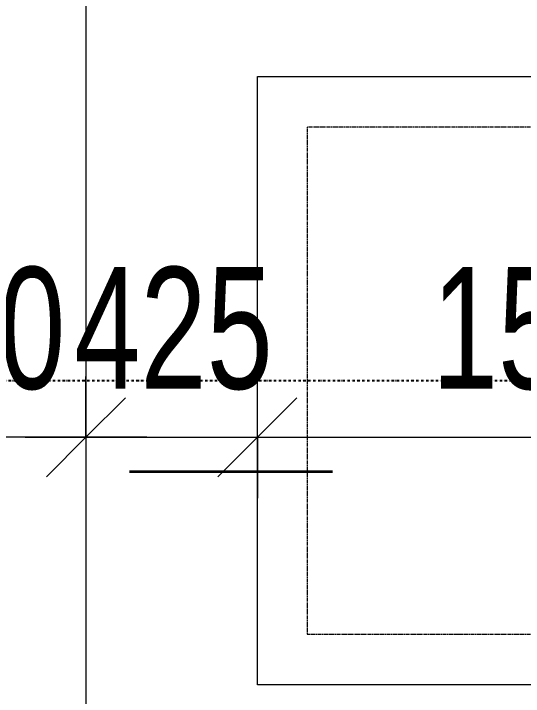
# Model space of a CAD drawing. Header units: millimetres. Extents: x 175047 to 362619, y -19363 to 158900.
# Drawn here: x 198410 to 199666, y 152312 to 153995 of the extents above; entities that cross this region are included whole.
import ezdxf

# ---------------------------------------------------------------- set-up
doc = ezdxf.new("R2010")
doc.units = ezdxf.units.MM
doc.linetypes.add('1_Čerchovaná 6_0mm', pattern=[12, 6, -3, 0, -3])
doc.linetypes.add('3_Čárkovaná 1_0mm', pattern=[2, 1, -1])
for name, color, linetype, lineweight in [('A-ANNO-DIMS', 7, 'Continuous', 9), ('A-ANNO-DIMS-150', 7, 'Continuous', 9), ('A-DETL-1', 7, 'Continuous', 35), ('C-TOPO', 7, 'Continuous', 9), ('S-FNDN-1', 7, '3_Čárkovaná 1_0mm', 9)]:
    doc.layers.add(name, color=color, linetype=linetype, lineweight=lineweight)
doc.layers.add('S-GRID-1', color=8, linetype='1_Čerchovaná 6_0mm', lineweight=25, true_color=0x808080)
doc.styles.add('Arial', font='arial.ttf', dxfattribs={"width": 0.7, "height": 300})
doc.dimstyles.new('Vnitřní_-_průhledné_1', dxfattribs={"dimscale": 304.8, "dimtxt": 306.07782, "dimasz": 0.639764, "dimexe": 0.492126, "dimexo": 0.0625, "dimgap": 0.098425, "dimtad": 1, "dimdec": 0, "dimrnd": 5, "dimzin": 0, "dimdsep": 46, "dimtxsty": 'Arial', "dimblk1": 'OBLIQUE', "dimblk2": 'OBLIQUE', "dimsah": 1, "dimcen": 0.09, "dimdle": 0.492126, "dimazin": 0, "dimtfac": 1, "dimtdec": 4, "dimtix": 1, "dimtmove": 0, "dimatfit": 3, "dimfxl": 0.492126, "dimfxlon": 1, "dimtvp": 1, "dimtolj": 1, "dimtzin": 0, "dimarcsym": 2})

# ---------------------------------------------------------------- blocks, each defined once
blk = doc.blocks.new('DIMBLOCK56-VÝKOP')
at = {"layer": 'A-ANNO-DIMS-150'}
for p, q in [((197988.2, 152950.9), (197988.2, 153100.9)), ((198588.2, 152950.9), (198588.2, 153100.9)), ((198738.2, 152950.9), (197988.2, 152950.9)), ((197988.2, 152950.9), (197988.2, 152800.9)), ((198588.2, 152950.9), (198588.2, 152800.9))]:
    blk.add_line(p, q, dxfattribs=at)
at = {"layer": 'A-ANNO-DIMS-150', "lineweight": 18}
for p, q in [((197988.2, 152950.9), (198085.7, 153048.4)), ((198588.2, 152950.9), (198685.7, 153048.4)), ((197988.2, 152950.9), (197890.7, 152853.4)), ((198588.2, 152950.9), (198490.7, 152853.4))]:
    blk.add_line(p, q, dxfattribs=at)
at = {"layer": 'A-ANNO-DIMS-150', "color": 0, "insert": (198048, 153370.3), "char_height": 300, "width": 576.368, "attachment_point": 1, "line_spacing_factor": 0.941778, "style": 'Arial'}
blk.add_mtext('600', dxfattribs=at)
blk = doc.blocks.new('_Oblique')
at = {"color": 0, "linetype": 'ByBlock', "lineweight": -2}
blk.add_line((-0.5, -0.5), (0.5, 0.5), dxfattribs=at)
blk = doc.blocks.new('DIMBLOCK58-VÝKOP')
at = {"layer": 'A-ANNO-DIMS-150'}
for p, q in [((198588.2, 152950.9), (198588.2, 153100.9)), ((199010.7, 152950.9), (199010.7, 153100.9)), ((198438.2, 152950.9), (199010.7, 152950.9)), ((198588.2, 152950.9), (198588.2, 152800.9)), ((199010.7, 152950.9), (199010.7, 152800.9))]:
    blk.add_line(p, q, dxfattribs=at)
at = {"layer": 'A-ANNO-DIMS-150', "lineweight": 18}
for p, q in [((198588.2, 152950.9), (198685.7, 153048.4)), ((199010.7, 152950.9), (199108.2, 153048.4)), ((198588.2, 152950.9), (198490.7, 152853.4)), ((199010.7, 152950.9), (198913.2, 152853.4))]:
    blk.add_line(p, q, dxfattribs=at)
at = {"layer": 'A-ANNO-DIMS-150', "color": 0, "insert": (198559.3, 153370.3), "char_height": 300, "width": 576.368, "attachment_point": 1, "line_spacing_factor": 0.941778, "style": 'Arial'}
blk.add_mtext('425', dxfattribs=at)
blk = doc.blocks.new('DIMBLOCK59-VÝKOP')
at = {"layer": 'A-ANNO-DIMS-150'}
for p, q in [((199010.7, 152950.9), (199010.7, 153100.9)), ((200510.7, 152950.9), (200510.7, 153100.9)), ((199010.7, 152950.9), (200510.7, 152950.9)), ((199010.7, 152950.9), (199010.7, 152800.9)), ((200510.7, 152950.9), (200510.7, 152800.9))]:
    blk.add_line(p, q, dxfattribs=at)
at = {"layer": 'A-ANNO-DIMS-150', "lineweight": 18}
for p, q in [((199010.7, 152950.9), (199108.2, 153048.4)), ((200510.7, 152950.9), (200608.2, 153048.4)), ((199010.7, 152950.9), (198913.2, 152853.4)), ((200510.7, 152950.9), (200413.2, 152853.4))]:
    blk.add_line(p, q, dxfattribs=at)
at = {"layer": 'A-ANNO-DIMS-150', "color": 0, "insert": (199440.5, 153370.3), "char_height": 300, "width": 768.491, "attachment_point": 1, "line_spacing_factor": 0.941778, "style": 'Arial'}
blk.add_mtext('1500', dxfattribs=at)

msp = doc.modelspace()

# ---------------------------------------------------------------- linework, layer by layer
at = {"layer": 'A-DETL-1'}
msp.add_line((199195.9, 152865.4), (198695.8, 152865.4), dxfattribs=at)
at = {"layer": 'C-TOPO'}
for p, q in [((198588.2, 154411.8), (198588.2, 151490.4)), ((199010.7, 152340.4), (199010.7, 153840.4)), ((199010.7, 153840.4), (200510.7, 153840.4)), ((200510.7, 152340.4), (199010.7, 152340.4))]:
    msp.add_line(p, q, dxfattribs=at)
at = {"layer": 'S-FNDN-1'}
for p, q in [((199133.2, 153715.4), (199133.2, 153340.4)), ((200383.2, 153715.4), (199133.2, 153715.4)), ((199133.2, 153340.4), (199133.2, 152840.4)), ((199133.2, 152840.4), (199133.2, 152465.4)), ((199133.2, 152465.4), (199508.2, 152465.4)), ((199508.2, 152465.4), (200008.2, 152465.4))]:
    msp.add_line(p, q, dxfattribs=at)
at = {"layer": 'S-GRID-1'}
msp.add_line((177113.8, 153090.4), (203907.7, 153090.4), dxfattribs=at)

# ---------------------------------------------------------------- dimensions: what is measured, and where the dimension line sits
at = {"layer": 'A-ANNO-DIMS'}
for base, p1, p2, override, picture, middle in [((197988.2, 152950.9), (198588.2, 152800.9), (197988.2, 153100.9), {"dimpost": '<>', "dimfxl": 670.820393}, 'DIMBLOCK56-VÝKOP', (198288.2, 153134)), ((199010.689636, 152950.8657334), (198588.189636, 153100.8657334), (199010.689636, 153100.8657334), {"dimpost": '<>', "dimfxl": 422.5}, 'DIMBLOCK58-VÝKOP', (198799.439636, 153134.0376306))]:
    dim = msp.add_linear_dim(base=base, p1=p1, p2=p2, dimstyle='Vnitřní_-_průhledné_1', override=override, dxfattribs=at)
    dim.commit()
    dim.dimension.update_dxf_attribs({"geometry": picture, "text_midpoint": middle})
dim = msp.add_linear_dim(base=(200510.7, 152950.9), p1=(199010.7, 153100.9), p2=(200510.7, 153100.9), angle=0, dimstyle='Vnitřní_-_průhledné_1', override={"dimpost": '<>', "dimfxl": 1500}, dxfattribs=at)
dim.commit()
dim.dimension.update_dxf_attribs({"geometry": 'DIMBLOCK59-VÝKOP', "text_midpoint": (199760.7, 153134)})

doc.saveas('drawing.dxf')
